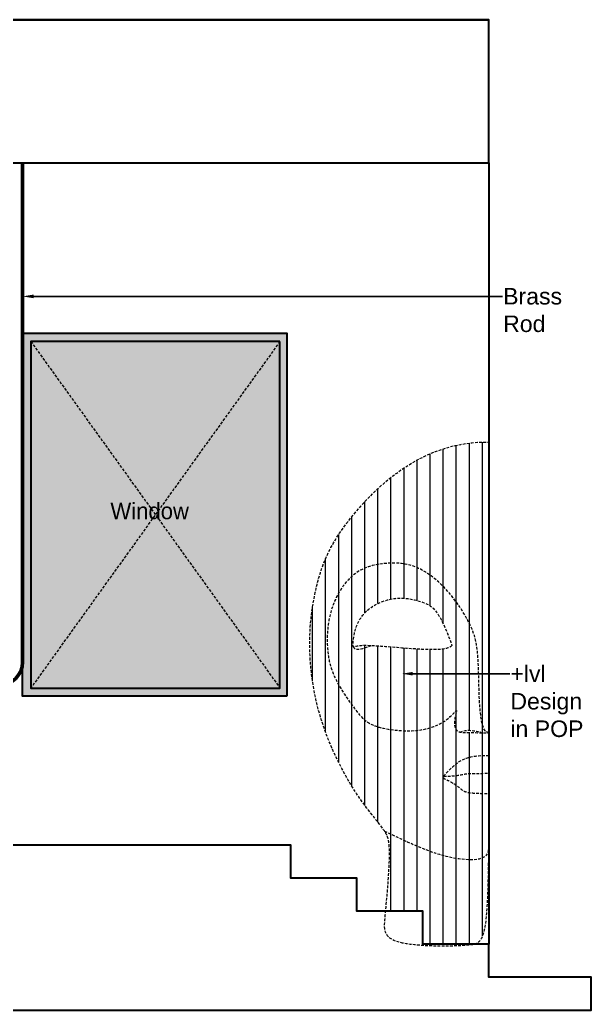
# Model space of a CAD drawing. Header units: millimetres. Extents: x 35877 to 3066687, y -650199 to -40525.
# Drawn here: x 147175.4 to 147279.3, y -179833.4 to -179653.4 of the extents above; entities that cross this region are included whole.
import ezdxf
from ezdxf import colors
from ezdxf.entities.mleader import LeaderData, LeaderLine
from ezdxf.math import Vec2, Vec3

# ---------------------------------------------------------------- set-up
doc = ezdxf.new("R2010")
doc.units = ezdxf.units.MM
doc.header["$MEASUREMENT"] = 0
doc.linetypes.add('DASHED', pattern=[0.75, 0.5, -0.25])
for name, color, linetype, lineweight in [('A8_FURNITURE', 32, 'Continuous', 30), ('dim05', 1, 'Continuous', 13), ('el', 7, 'Continuous', 20), ('Elevation 4.5', 206, 'Continuous', 5), ('FURNITURE', 32, 'Continuous', 9), ('furniture dimensions', 1, 'DASHED', 0)]:
    doc.layers.add(name, color=color, linetype=linetype, lineweight=lineweight)
doc.styles.get("Standard").update_dxf_attribs({"font": 'arial.ttf', "height": 6})

msp = doc.modelspace()

# ---------------------------------------------------------------- hatches: boundary and pattern name
at = {"layer": 'Elevation 4.5', "lineweight": 0, "true_color": 0x636466, "transparency": 33554687}
h = msp.add_hatch(color=251, dxfattribs=at)
h.dxf.hatch_style = 1
h.paths.add_polyline_path([(147223.935, -179710.303), (147175.935, -179710.303), (147175.935, -179770.098), (147175.935, -179776.303), (147223.935, -179776.303)])
h.paths.add_polyline_path([(147222.709, -179711.803), (147222.709, -179774.803), (147177.435, -179774.803), (147177.435, -179711.803)], flags=16)
at = {"layer": 'Elevation 4.5', "lineweight": 0, "true_color": 0x000000, "transparency": 33554646}
h = msp.add_hatch(color=18, dxfattribs=at)
h.dxf.hatch_style = 1
h.set_gradient(color1=(231, 226, 223), color2=(192, 192, 192), name='INVCYLINDER')
h.paths.add_polyline_path([(147222.709, -179711.803), (147177.435, -179711.803), (147177.435, -179774.803), (147222.709, -179774.803)])
at = {"layer": 'Elevation 4.5', "lineweight": 0, "true_color": 0xe7e2df, "transparency": 33554628}
h = msp.add_hatch(dxfattribs=at)
h.set_pattern_fill('ANSI31', color=254, scale=19, angle=45)
edge = h.paths.add_edge_path()
edge.add_spline(control_points=[(147252.441, -179790.854), (147252.474, -179790.793), (147252.759, -179790.364), (147254.423, -179788.726), (147256.793, -179787.081), (147260.685, -179787.113)], knot_values=[0.0008155, 0.0008155, 0.0008155, 0.0008155, 0.1979116, 1.1979116, 2.1970961, 2.1970961, 2.1970961, 2.1970961], degree=3, periodic=0)
edge.add_line((147260.685, -179787.113), (147260.685, -179782.93))
edge.add_spline(control_points=[(147260.685, -179782.93), (147257.278, -179782.924), (147255.977, -179782.903), (147255.412, -179782.811)], knot_values=[17.3542411, 17.3542411, 17.3542411, 17.3542411, 17.9988165, 17.9988165, 17.9988165, 17.9988165], degree=3, periodic=0)
edge.add_spline(control_points=[(147255.412, -179782.811), (147255.101, -179782.761), (147254.762, -179782.486), (147254.039, -179781.227), (147255.273, -179777.819), (147253.46, -179780.762), (147248.098, -179783.025), (147239.336, -179782.12), (147236.769, -179779.404), (147232.463, -179773.216), (147231.186, -179768.524), (147231.28, -179762.393), (147233.308, -179756.917), (147237.149, -179752.752), (147243.145, -179751.862), (147247.736, -179752.471), (147253.31, -179756.635), (147258.082, -179764.168), (147258.959, -179769.053), (147258.891, -179783.328), (147260.685, -179782.843)], knot_values=[0.0034983, 0.0034983, 0.0034983, 0.0034983, 0.3577394, 1.3577394, 2.3577394, 3.3577394, 4.3577394, 5.3577394, 6.3577394, 7.3577394, 8.3577394, 9.3577394, 10.3577394, 11.3577394, 12.3577394, 13.3577394, 14.3577394, 15.3577394, 16.3577394, 17.3542411, 17.3542411, 17.3542411, 17.3542411], degree=3, periodic=0)
edge.add_line((147260.685, -179782.843), (147260.685, -179736.663))
edge.add_spline(control_points=[(147260.685, -179736.663), (147260.677, -179732.58), (147260.67, -179730.106), (147260.67, -179730.106)], knot_values=[12.765673, 12.765673, 12.765673, 12.765673, 13, 13, 13, 13], degree=3, periodic=0)
edge.add_spline(control_points=[(147260.67, -179730.106), (147249.3, -179729.889), (147233.176, -179744.479), (147228.984, -179756.12), (147227.614, -179767.006), (147229.315, -179780.003), (147235.48, -179793.154), (147241.646, -179800.479), (147242.645, -179802.31), (147242.645, -179806.82), (147242.143, -179812.989), (147241.919, -179815.359)], knot_values=[0, 0, 0, 0, 1, 2, 3, 4, 5, 6, 7, 8, 8.9024044, 8.9024044, 8.9024044, 8.9024044], degree=3, periodic=0)
edge.add_line((147241.919, -179815.359), (147248.685, -179815.359))
edge.add_line((147248.685, -179815.359), (147248.685, -179821.359))
edge.add_line((147248.685, -179821.359), (147258.107, -179821.359))
edge.add_spline(control_points=[(147258.107, -179821.359), (147260.233, -179820.661), (147260.553, -179817.206), (147260.665, -179795.366), (147260.671, -179793.973)], knot_values=[11.1470013, 11.1470013, 11.1470013, 11.1470013, 12, 12.0555956, 12.0555956, 12.0555956, 12.0555956], degree=3, periodic=0)
edge.add_spline(control_points=[(147260.671, -179793.973), (147260.285, -179793.965), (147258.305, -179793.948), (147256.214, -179793.792), (147255.301, -179792.838), (147253.641, -179791.76), (147252.556, -179791.292), (147252.309, -179791.101), (147252.441, -179790.854)], knot_values=[2.1970961, 2.1970961, 2.1970961, 2.1970961, 3.0220292, 4.0220292, 5.0220292, 6.0220292, 7.0220292, 7.8249331, 7.8249331, 7.8249331, 7.8249331], degree=3, periodic=0)
edge.add_spline(control_points=[(147260.676, -179790.164), (147260.685, -179790.317), (147258.289, -179790.309), (147256.193, -179790.35), (147254.388, -179790.854), (147252.441, -179790.854)], knot_values=[0, 0, 0, 0, 1, 2, 3, 3, 3, 3], degree=3, periodic=0)
h = msp.add_hatch(dxfattribs=at)
h.set_pattern_fill('ANSI31', color=254, scale=19, angle=45)
edge = h.paths.add_edge_path()
edge.add_spline(control_points=[(147260.685, -179782.843), (147258.891, -179783.328), (147258.959, -179769.053), (147258.082, -179764.168), (147253.31, -179756.635), (147247.736, -179752.471), (147243.145, -179751.862), (147237.149, -179752.752), (147233.308, -179756.917), (147231.28, -179762.393), (147231.186, -179768.524), (147232.463, -179773.216), (147236.769, -179779.404), (147239.336, -179782.12), (147248.098, -179783.025), (147253.46, -179780.762), (147255.273, -179777.819), (147254.039, -179781.227), (147254.762, -179782.486), (147255.101, -179782.761), (147255.412, -179782.811)], knot_values=[0.0034983, 0.0034983, 0.0034983, 0.0034983, 1, 2, 3, 4, 5, 6, 7, 8, 9, 10, 11, 12, 13, 14, 15, 16, 17, 17.3542411, 17.3542411, 17.3542411, 17.3542411], degree=3, periodic=0)
edge.add_spline(control_points=[(147255.412, -179782.811), (147257.067, -179782.029), (147259.179, -179782.926), (147259.18, -179782.789)], knot_values=[0, 0, 0, 0, 1, 1, 1, 1], degree=3, periodic=0)
edge.add_spline(control_points=[(147255.412, -179782.811), (147255.977, -179782.903), (147257.278, -179782.924), (147260.685, -179782.93)], knot_values=[17.3542411, 17.3542411, 17.3542411, 17.3542411, 17.9988165, 17.9988165, 17.9988165, 17.9988165], degree=3, periodic=0)
edge.add_line((147260.685, -179782.93), (147260.685, -179782.843))
edge = h.paths.add_edge_path(flags=0)
edge.add_spline(control_points=[(147253.943, -179767.057), (147253.943, -179767.057), (147253.474, -179767.753), (147249.786, -179767.937), (147243.61, -179767.436), (147240.243, -179767.171), (147239.225, -179767.125)], knot_values=[6.439874, 6.439874, 6.439874, 6.439874, 7.439874, 8.439874, 9.439874, 10, 10, 10, 10], degree=3, periodic=0)
edge.add_spline(control_points=[(147239.225, -179767.125), (147236.732, -179768.191), (147236.019, -179767.294), (147236.019, -179767.294), (147236.019, -179767.294)], knot_values=[0, 0, 0, 0, 1, 2, 2, 2, 2], degree=3, periodic=0)
edge.add_spline(control_points=[(147239.225, -179767.125), (147238.426, -179767.089), (147236.198, -179767.072), (147235.799, -179767.986), (147236.337, -179763.002), (147239.223, -179759.728), (147243.966, -179758.019), (147249.102, -179759.093), (147251.694, -179760.657), (147253.943, -179767.057)], knot_values=[0, 0, 0, 0, 0.439874, 1.439874, 2.439874, 3.439874, 4.439874, 5.439874, 6.439874, 6.439874, 6.439874, 6.439874], degree=3, periodic=0)
edge = h.paths.add_edge_path(flags=16)
edge.add_spline(control_points=[(147253.943, -179767.057), (147251.694, -179760.657), (147249.102, -179759.093), (147243.966, -179758.019), (147239.223, -179759.728), (147236.337, -179763.002), (147235.799, -179767.986), (147236.198, -179767.072), (147238.426, -179767.089), (147239.225, -179767.125)], knot_values=[0, 0, 0, 0, 1, 2, 3, 4, 5, 6, 6.439874, 6.439874, 6.439874, 6.439874], degree=3, periodic=0)
edge.add_spline(control_points=[(147239.225, -179767.125), (147240.243, -179767.171), (147243.61, -179767.436), (147249.786, -179767.937), (147253.474, -179767.753), (147253.943, -179767.057), (147253.943, -179767.057)], knot_values=[6.439874, 6.439874, 6.439874, 6.439874, 7, 8, 9, 10, 10, 10, 10], degree=3, periodic=0)
edge = h.paths.add_edge_path()
edge.add_spline(control_points=[(147260.671, -179793.973), (147260.676, -179792.801), (147260.681, -179791.588), (147260.685, -179790.341)], knot_values=[12.0555956, 12.0555956, 12.0555956, 12.0555956, 12.1023642, 12.1023642, 12.1023642, 12.1023642], degree=3, periodic=0)
edge.add_line((147260.685, -179790.341), (147260.685, -179790.184))
edge.add_spline(control_points=[(147260.676, -179790.164), (147260.685, -179790.317), (147258.289, -179790.309), (147256.193, -179790.35), (147254.388, -179790.854), (147252.441, -179790.854)], knot_values=[0, 0, 0, 0, 1, 2, 3, 3, 3, 3], degree=3, periodic=0)
edge.add_spline(control_points=[(147252.441, -179790.854), (147252.309, -179791.101), (147252.556, -179791.292), (147253.641, -179791.76), (147255.301, -179792.838), (147256.214, -179793.792), (147258.305, -179793.948), (147260.285, -179793.965), (147260.671, -179793.973)], knot_values=[2.1970961, 2.1970961, 2.1970961, 2.1970961, 3, 4, 5, 6, 7, 7.8249331, 7.8249331, 7.8249331, 7.8249331], degree=3, periodic=0)
edge = h.paths.add_edge_path()
edge.add_spline(control_points=[(147260.685, -179787.113), (147256.793, -179787.081), (147254.423, -179788.726), (147252.759, -179790.364), (147252.474, -179790.793), (147252.441, -179790.854)], knot_values=[0.0008155, 0.0008155, 0.0008155, 0.0008155, 1, 2, 2.1970961, 2.1970961, 2.1970961, 2.1970961], degree=3, periodic=0)
edge.add_spline(control_points=[(147252.441, -179790.854), (147254.388, -179790.854), (147256.193, -179790.35), (147258.289, -179790.309), (147260.685, -179790.317), (147260.676, -179790.164)], knot_values=[0, 0, 0, 0, 1, 2, 3, 3, 3, 3], degree=3, periodic=0)
edge.add_line((147260.685, -179790.132), (147260.685, -179787.113))

# ---------------------------------------------------------------- linework, layer by layer
at = {"layer": 'A8_FURNITURE', "linetype": 'ByBlock', "lineweight": 53, "transparency": 33554687}
msp.add_lwpolyline([(147149.685, -179752.755), (147163.569, -179752.755, -0.4378222), (147167.578, -179757.098), (147167.578, -179770.098, 1), (147175.935, -179770.098), (147175.935, -179679.359)], format="xyb", dxfattribs=at)
at = {"layer": 'el', "lineweight": 30, "transparency": 33554559}
for points in [[(147223.935, -179776.303), (147175.935, -179776.303), (147175.935, -179710.303), (147223.935, -179710.303)], [(147222.709, -179711.803), (147177.435, -179711.803), (147177.435, -179774.803), (147222.709, -179774.803)]]:
    msp.add_lwpolyline(points, close=True, dxfattribs=at)
at = {"layer": 'FURNITURE', "color": 18, "lineweight": 30, "true_color": 0x000000, "transparency": 33554687}
msp.add_line((147095.691, -179653.359, 0.005), (147260.685, -179653.359, 0.005), dxfattribs=at)
at = {"layer": 'FURNITURE', "lineweight": 30, "transparency": 33554687}
msp.add_line((147095.691, -179679.359, 0.005), (147260.685, -179679.359, 0.005), dxfattribs=at)
at = {"layer": 'FURNITURE', "color": 18, "lineweight": 30, "true_color": 0x000000, "transparency": 33554687, "elevation": 0.005}
msp.add_lwpolyline([(147095.691, -179679.359), (147260.685, -179679.359), (147260.685, -179653.359), (147095.691, -179653.359)], dxfattribs=at)
at = {"layer": 'FURNITURE', "color": 18, "lineweight": 30, "true_color": 0x000000, "transparency": 33554687}
msp.add_lwpolyline([(147101.685, -179803.359), (147101.685, -179679.359), (147260.685, -179679.359), (147260.685, -179821.359), (147248.685, -179821.359), (147248.685, -179815.359), (147236.685, -179815.359), (147236.685, -179809.359), (147224.685, -179809.359), (147224.685, -179803.359)], close=True, dxfattribs=at)
msp.add_lwpolyline([(147095.691, -179833.359), (147279.23, -179833.359), (147279.23, -179827.359), (147260.685, -179827.359), (147260.685, -179821.359), (147248.685, -179821.359), (147248.685, -179815.359), (147236.685, -179815.359), (147236.685, -179809.359), (147224.685, -179809.359), (147224.685, -179803.359), (147101.685, -179803.359), (147101.685, -179809.359), (147095.691, -179809.359)], dxfattribs=at)
at = {"layer": 'furniture dimensions', "color": 18, "lineweight": 0, "true_color": 0x000000, "transparency": 33554687}
for p, q in [((147177.435, -179711.803), (147222.709, -179774.803)), ((147222.709, -179711.803), (147177.435, -179774.803))]:
    msp.add_line(p, q, dxfattribs=at)
for points in [[(147260.67, -179730.106), (147249.3, -179729.889), (147233.176, -179744.479), (147228.984, -179756.12), (147227.614, -179767.006), (147229.315, -179780.003), (147235.48, -179793.154), (147241.646, -179800.479), (147242.645, -179802.31), (147242.645, -179806.972), (147241.812, -179816.96), (147241.186, -179821.828), (147259.733, -179821.828), (147260.904, -179820.239), (147260.67, -179730.106), (147260.67, -179730.106)], [(147260.704, -179782.838), (147258.891, -179783.378), (147258.96, -179769.059), (147258.082, -179764.168), (147253.31, -179756.635), (147247.736, -179752.471), (147243.145, -179751.862), (147237.149, -179752.752), (147233.308, -179756.917), (147231.28, -179762.393), (147231.186, -179768.524), (147232.463, -179773.216), (147236.769, -179779.404), (147239.336, -179782.12), (147248.098, -179783.025), (147253.46, -179780.762), (147255.273, -179777.819), (147254.039, -179781.227), (147254.961, -179782.831), (147255.407, -179782.92), (147260.704, -179782.93)], [(147253.943, -179767.057), (147251.694, -179760.657), (147249.102, -179759.093), (147243.966, -179758.019), (147239.223, -179759.728), (147236.337, -179763.002), (147235.799, -179767.986), (147236.289, -179766.862), (147242.549, -179767.35), (147249.786, -179767.937), (147253.474, -179767.753), (147253.943, -179767.057), (147253.943, -179767.057)], [(147239.225, -179767.125), (147236.732, -179768.191), (147236.019, -179767.294), (147236.019, -179767.294), (147236.019, -179767.294)], [(147255.412, -179782.811), (147257.067, -179782.029), (147259.179, -179782.926), (147259.18, -179782.789)], [(147260.694, -179787.113), (147256.795, -179787.08), (147254.423, -179788.725), (147252.151, -179790.962), (147252.48, -179791.259), (147253.641, -179791.76), (147255.301, -179792.838), (147256.214, -179793.792), (147258.434, -179793.958), (147260.671, -179793.967), (147260.842, -179793.978)], [(147252.441, -179790.854), (147254.388, -179790.854), (147256.193, -179790.35), (147258.289, -179790.309), (147260.685, -179790.317), (147260.676, -179790.164)], [(147241.702, -179800.811), (147247.997, -179803.827), (147253.786, -179806.16), (147260.571, -179806.263), (147260.598, -179804.243)]]:
    msp.add_open_spline(points, degree=3, dxfattribs=at)

# ---------------------------------------------------------------- texts
at = {"layer": 'furniture dimensions', "color": 18, "lineweight": 0, "true_color": 0x000000, "transparency": 33554687, "insert": (147191.895, -179741.126), "char_height": 3, "attachment_point": 1}
msp.add_mtext_dynamic_manual_height_columns('{\\fBell MT|b0|i0|c0|p18;Window}', width=35.21507, gutter_width=30, heights=[38.043], dxfattribs=at)

# ---------------------------------------------------------------- leaders
at = {"layer": 'dim05', "color": 1, "lineweight": 0, "transparency": 33554687}
ml = msp.add_multileader_mtext('Standard', dxfattribs=at)
ml.set_content('Brass Rod', color=1)
ml.set_leader_properties(color=5)
ml.build(insert=Vec2(0, 0))
ml.multileader.update_dxf_attribs({"text_right_attachment_type": 6, "dogleg_length": 0.36, "arrow_head_size": 2})
ctx = ml.context
ctx.base_point, ctx.char_height, ctx.arrow_head_size, ctx.landing_gap_size, ctx.plane_origin = Vec3(147263.164, -179703.625), 3, 2, 0.09, Vec3(147265.821, -179703.625)
ctx.right_attachment = 6
notes = []
notes.append((ctx, [(0, (1, 1, 0), (147262.804, -179703.625), (1, 0), 0.36, [(0, [(147175.935, -179703.625)], 0, [])])]))
ctx.mtext.insert, ctx.mtext.width, ctx.mtext.flow_direction = Vec3(147263.254, -179702.1), 14.68213, 5
ml = msp.add_multileader_mtext('Standard', dxfattribs=at)
ml.set_content('+lvl Design in POP', color=1)
ml.set_leader_properties(color=5)
ml.build(insert=Vec2(0, 0))
ml.multileader.update_dxf_attribs({"text_right_attachment_type": 6, "dogleg_length": 0.36, "arrow_head_size": 2})
ctx = ml.context
ctx.base_point, ctx.char_height, ctx.arrow_head_size, ctx.landing_gap_size, ctx.plane_origin = Vec3(147264.483, -179772.228), 3, 2, 0.09, Vec3(147267.14, -179772.228)
ctx.right_attachment = 6
notes.append((ctx, [(0, (1, 1, 0), (147264.123, -179772.228), (1, 0), 0.36, [(0, [(147244.845, -179772.205)], 0, [])])]))
ctx.mtext.insert, ctx.mtext.width, ctx.mtext.flow_direction = Vec3(147264.573, -179770.702), 14.68213, 5
for ctx, leaders in notes:
    for number, flags, end, landing, length, lines in leaders:
        leader = LeaderData()
        leader.index, (leader.has_last_leader_line, leader.has_dogleg_vector, leader.attachment_direction) = number, flags
        leader.last_leader_point, leader.dogleg_vector, leader.dogleg_length = Vec3(end), Vec3(landing), length
        for number, points, colour, breaks in lines:
            line = LeaderLine()
            line.index, line.vertices, line.color, line.breaks = number, Vec3.list(points), colors.encode_raw_color(colour), breaks
            leader.lines.append(line)
        ctx.leaders.append(leader)

doc.saveas('drawing.dxf')
